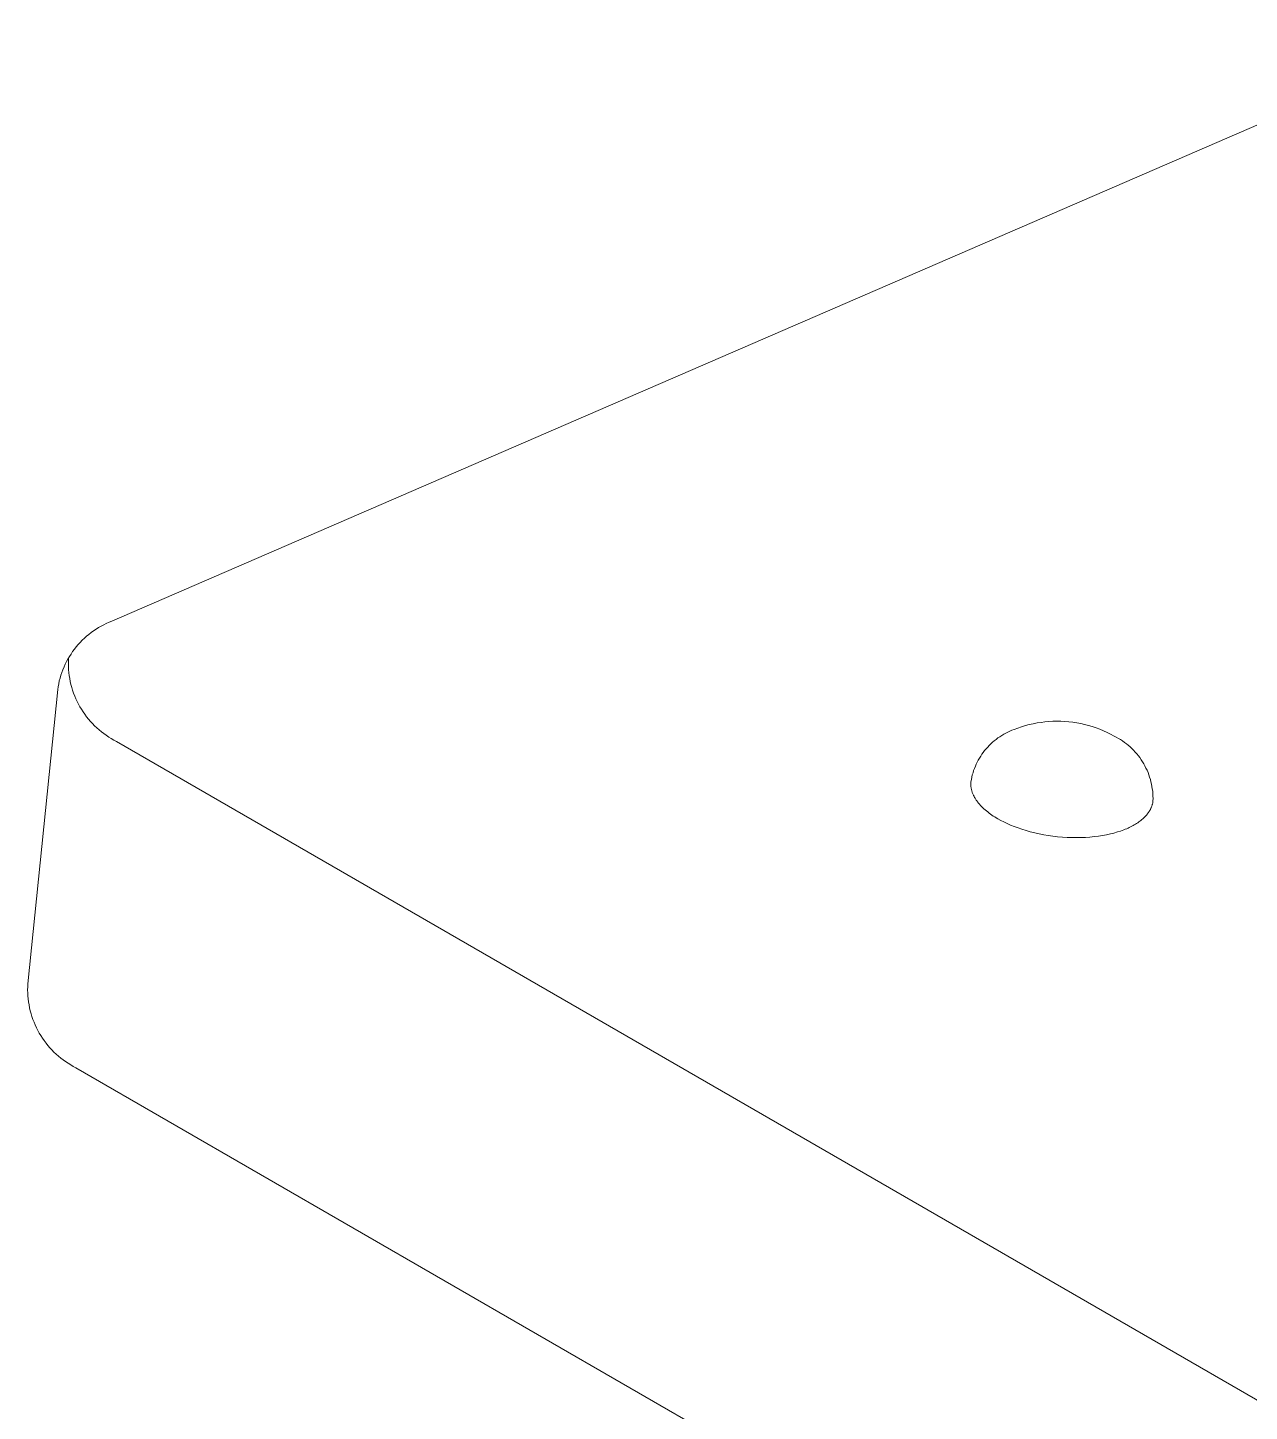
# Model space of a CAD drawing. Header units: millimetres. Extents: x -779 to 3049, y 55 to 2500.
# Drawn here: x 2244 to 2344.1, y 1854.9 to 1968.2 of the extents above; entities that cross this region are included whole.
import ezdxf

# ---------------------------------------------------------------- set-up
doc = ezdxf.new("R2010")
doc.units = ezdxf.units.MM
doc.layers.add('ZANO_R', color=7, linetype='Continuous', lineweight=0)

msp = doc.modelspace()

# ---------------------------------------------------------------- linework, layer by layer
at = {"layer": 'ZANO_R'}
for p, q in [((2250.88, 1919.59), (2363.14, 1968.21)), ((2249.39, 1918.8), (2249.59, 1918.94)), ((2249.59, 1918.94), (2249.79, 1919.06)), ((2249.79, 1919.06), (2250, 1919.18)), ((2250, 1919.18), (2250.22, 1919.3)), ((2250.22, 1919.3), (2250.43, 1919.4)), ((2250.43, 1919.4), (2250.66, 1919.5)), ((2250.66, 1919.5), (2250.88, 1919.59)), ((2248.12, 1917.67), (2248.29, 1917.85)), ((2248.29, 1917.85), (2248.46, 1918.03)), ((2248.46, 1918.03), (2248.63, 1918.19)), ((2248.63, 1918.19), (2248.81, 1918.36)), ((2248.81, 1918.36), (2249, 1918.51)), ((2249, 1918.51), (2249.19, 1918.66)), ((2249.19, 1918.66), (2249.39, 1918.8)), ((2247.29, 1916.49), (2247.41, 1916.7)), ((2247.41, 1916.7), (2247.54, 1916.9)), ((2247.54, 1916.9), (2247.67, 1917.1)), ((2247.67, 1917.1), (2247.82, 1917.3)), ((2247.82, 1917.3), (2247.97, 1917.49)), ((2247.97, 1917.49), (2248.12, 1917.67)), ((2246.79, 1915.39), (2246.87, 1915.61)), ((2246.87, 1915.61), (2246.97, 1915.84)), ((2246.97, 1915.84), (2247.06, 1916.06)), ((2247.06, 1916.06), (2247.17, 1916.28)), ((2247.17, 1916.28), (2247.29, 1916.49)), ((2247.32, 1916.36), (2247.33, 1916.6)), ((2247.32, 1916.11), (2247.32, 1916.36)), ((2247.32, 1915.86), (2247.32, 1916.11)), ((2247.34, 1915.62), (2247.32, 1915.86)), ((2247.36, 1915.37), (2247.34, 1915.62)), ((2246.49, 1914.22), (2246.53, 1914.45)), ((2246.53, 1914.45), (2246.58, 1914.69)), ((2246.58, 1914.69), (2246.64, 1914.92)), ((2246.64, 1914.92), (2246.71, 1915.16)), ((2246.71, 1915.16), (2246.79, 1915.39)), ((2247.39, 1915.13), (2247.36, 1915.37)), ((2247.43, 1914.88), (2247.39, 1915.13)), ((2247.48, 1914.64), (2247.43, 1914.88)), ((2247.53, 1914.4), (2247.48, 1914.64)), ((2247.6, 1914.16), (2247.53, 1914.4)), ((2244, 1889.87), (2246.45, 1913.98)), ((2246.45, 1913.98), (2246.49, 1914.22)), ((2247.67, 1913.93), (2247.6, 1914.16)), ((2247.75, 1913.69), (2247.67, 1913.93)), ((2247.84, 1913.46), (2247.75, 1913.69)), ((2247.94, 1913.24), (2247.84, 1913.46)), ((2248.04, 1913.01), (2247.94, 1913.24)), ((2248.15, 1912.79), (2248.04, 1913.01)), ((2248.27, 1912.58), (2248.15, 1912.79)), ((2248.4, 1912.37), (2248.27, 1912.58)), ((2248.53, 1912.16), (2248.4, 1912.37)), ((2248.67, 1911.96), (2248.53, 1912.16)), ((2248.82, 1911.76), (2248.67, 1911.96)), ((2248.97, 1911.57), (2248.82, 1911.76)), ((2249.13, 1911.38), (2248.97, 1911.57)), ((2249.3, 1911.2), (2249.13, 1911.38)), ((2249.47, 1911.02), (2249.3, 1911.2)), ((2249.65, 1910.85), (2249.47, 1911.02)), ((2325.44, 1910.94), (2325.75, 1911.03)), ((2325.44, 1910.94), (2325.75, 1911.03)), ((2325.75, 1911.03), (2326.07, 1911.12)), ((2325.75, 1911.03), (2326.07, 1911.12)), ((2326.07, 1911.12), (2326.39, 1911.19)), ((2326.07, 1911.12), (2326.39, 1911.19)), ((2326.39, 1911.19), (2326.71, 1911.25)), ((2326.39, 1911.19), (2326.71, 1911.25)), ((2326.71, 1911.25), (2327.03, 1911.3)), ((2326.71, 1911.25), (2327.03, 1911.3)), ((2327.03, 1911.3), (2327.35, 1911.34)), ((2327.03, 1911.3), (2327.35, 1911.34)), ((2327.35, 1911.34), (2327.68, 1911.37)), ((2327.35, 1911.34), (2327.68, 1911.37)), ((2327.68, 1911.37), (2328.01, 1911.39)), ((2327.68, 1911.37), (2328.01, 1911.39)), ((2328.01, 1911.39), (2328.33, 1911.4)), ((2328.01, 1911.39), (2328.33, 1911.4)), ((2328.33, 1911.4), (2328.66, 1911.39)), ((2328.33, 1911.4), (2328.66, 1911.39)), ((2328.66, 1911.39), (2328.98, 1911.38)), ((2328.66, 1911.39), (2328.98, 1911.38)), ((2328.98, 1911.38), (2329.31, 1911.35)), ((2328.98, 1911.38), (2329.31, 1911.35)), ((2329.31, 1911.35), (2329.63, 1911.31)), ((2329.31, 1911.35), (2329.63, 1911.31)), ((2329.63, 1911.31), (2329.96, 1911.26)), ((2329.63, 1911.31), (2329.96, 1911.26)), ((2329.96, 1911.26), (2330.28, 1911.2)), ((2329.96, 1911.26), (2330.28, 1911.2)), ((2330.28, 1911.2), (2330.6, 1911.13)), ((2330.28, 1911.2), (2330.6, 1911.13)), ((2330.6, 1911.13), (2330.91, 1911.05)), ((2330.6, 1911.13), (2330.91, 1911.05)), ((2330.91, 1911.05), (2331.23, 1910.95)), ((2330.91, 1911.05), (2331.23, 1910.95)), ((2249.84, 1910.69), (2249.65, 1910.85)), ((2250.03, 1910.53), (2249.84, 1910.69)), ((2250.22, 1910.38), (2250.03, 1910.53)), ((2250.43, 1910.24), (2250.22, 1910.38)), ((2250.63, 1910.1), (2250.43, 1910.24)), ((2250.84, 1909.98), (2250.63, 1910.1)), ((2251.06, 1909.85), (2250.84, 1909.98)), ((2323.2, 1909.79), (2323.35, 1909.91)), ((2323.2, 1909.79), (2323.35, 1909.91)), ((2323.35, 1909.91), (2323.5, 1910.02)), ((2323.35, 1909.91), (2323.5, 1910.02)), ((2323.5, 1910.02), (2323.66, 1910.12)), ((2323.5, 1910.02), (2323.66, 1910.12)), ((2323.66, 1910.12), (2323.81, 1910.23)), ((2323.66, 1910.12), (2323.81, 1910.23)), ((2323.81, 1910.23), (2323.98, 1910.32)), ((2323.81, 1910.23), (2323.98, 1910.32)), ((2323.98, 1910.32), (2324.14, 1910.41)), ((2323.98, 1910.32), (2324.14, 1910.41)), ((2324.14, 1910.41), (2324.31, 1910.49)), ((2324.14, 1910.41), (2324.31, 1910.49)), ((2324.31, 1910.49), (2324.48, 1910.57)), ((2324.31, 1910.49), (2324.48, 1910.57)), ((2324.48, 1910.57), (2324.65, 1910.65)), ((2324.48, 1910.57), (2324.65, 1910.65)), ((2324.65, 1910.65), (2324.83, 1910.71)), ((2324.65, 1910.65), (2324.83, 1910.71)), ((2324.83, 1910.71), (2325.13, 1910.83)), ((2324.83, 1910.71), (2325.13, 1910.83)), ((2325.13, 1910.83), (2325.44, 1910.94)), ((2325.13, 1910.83), (2325.44, 1910.94)), ((2331.23, 1910.95), (2331.54, 1910.85)), ((2331.23, 1910.95), (2331.54, 1910.85)), ((2331.54, 1910.85), (2331.84, 1910.74)), ((2331.54, 1910.85), (2331.84, 1910.74)), ((2331.84, 1910.74), (2332.14, 1910.61)), ((2331.84, 1910.74), (2332.14, 1910.61)), ((2332.14, 1910.61), (2332.44, 1910.48)), ((2332.14, 1910.61), (2332.44, 1910.48)), ((2332.44, 1910.48), (2332.73, 1910.33)), ((2332.44, 1910.48), (2332.73, 1910.33)), ((2332.73, 1910.33), (2333.02, 1910.17)), ((2332.73, 1910.33), (2333.02, 1910.17)), ((2333.02, 1910.17), (2333.2, 1910.08)), ((2333.02, 1910.17), (2333.2, 1910.08)), ((2333.2, 1910.08), (2333.37, 1909.99)), ((2333.2, 1910.08), (2333.37, 1909.99)), ((2333.37, 1909.99), (2333.54, 1909.89)), ((2333.37, 1909.99), (2333.54, 1909.89)), ((2333.54, 1909.89), (2333.71, 1909.78)), ((2333.54, 1909.89), (2333.71, 1909.78)), ((2251.27, 1909.74), (2251.06, 1909.85)), ((2456.31, 1791.36), (2251.27, 1909.74)), ((2322.19, 1908.69), (2322.3, 1908.84)), ((2322.19, 1908.69), (2322.3, 1908.84)), ((2322.3, 1908.84), (2322.41, 1908.99)), ((2322.3, 1908.84), (2322.41, 1908.99)), ((2322.41, 1908.99), (2322.53, 1909.13)), ((2322.41, 1908.99), (2322.53, 1909.13)), ((2322.53, 1909.13), (2322.66, 1909.27)), ((2322.53, 1909.13), (2322.66, 1909.27)), ((2322.66, 1909.27), (2322.79, 1909.41)), ((2322.66, 1909.27), (2322.79, 1909.41)), ((2322.79, 1909.41), (2322.92, 1909.54)), ((2322.79, 1909.41), (2322.92, 1909.54)), ((2322.92, 1909.54), (2323.06, 1909.67)), ((2322.92, 1909.54), (2323.06, 1909.67)), ((2323.06, 1909.67), (2323.2, 1909.79)), ((2323.06, 1909.67), (2323.2, 1909.79)), ((2333.71, 1909.78), (2333.87, 1909.66)), ((2333.71, 1909.78), (2333.87, 1909.66)), ((2333.87, 1909.66), (2334.03, 1909.54)), ((2333.87, 1909.66), (2334.03, 1909.54)), ((2334.03, 1909.54), (2334.18, 1909.42)), ((2334.03, 1909.54), (2334.18, 1909.42)), ((2334.18, 1909.42), (2334.33, 1909.29)), ((2334.18, 1909.42), (2334.33, 1909.29)), ((2334.33, 1909.29), (2334.48, 1909.15)), ((2334.33, 1909.29), (2334.48, 1909.15)), ((2334.48, 1909.15), (2334.62, 1909.01)), ((2334.48, 1909.15), (2334.62, 1909.01)), ((2334.62, 1909.01), (2334.75, 1908.87)), ((2334.62, 1909.01), (2334.75, 1908.87)), ((2334.75, 1908.87), (2334.88, 1908.72)), ((2334.75, 1908.87), (2334.88, 1908.72)), ((2321.58, 1907.53), (2321.65, 1907.7)), ((2321.58, 1907.53), (2321.65, 1907.7)), ((2321.65, 1907.7), (2321.72, 1907.87)), ((2321.65, 1907.7), (2321.72, 1907.87)), ((2321.72, 1907.87), (2321.81, 1908.04)), ((2321.72, 1907.87), (2321.81, 1908.04)), ((2321.81, 1908.04), (2321.89, 1908.21)), ((2321.81, 1908.04), (2321.89, 1908.21)), ((2321.89, 1908.21), (2321.99, 1908.37)), ((2321.89, 1908.21), (2321.99, 1908.37)), ((2321.99, 1908.37), (2322.09, 1908.53)), ((2321.99, 1908.37), (2322.09, 1908.53)), ((2322.09, 1908.53), (2322.19, 1908.69)), ((2322.09, 1908.53), (2322.19, 1908.69)), ((2334.88, 1908.72), (2335.01, 1908.56)), ((2334.88, 1908.72), (2335.01, 1908.56)), ((2335.01, 1908.56), (2335.12, 1908.41)), ((2335.01, 1908.56), (2335.12, 1908.41)), ((2335.12, 1908.41), (2335.24, 1908.24)), ((2335.12, 1908.41), (2335.24, 1908.24)), ((2335.24, 1908.24), (2335.35, 1908.08)), ((2335.24, 1908.24), (2335.35, 1908.08)), ((2335.35, 1908.08), (2335.45, 1907.91)), ((2335.35, 1908.08), (2335.45, 1907.91)), ((2335.45, 1907.91), (2335.54, 1907.73)), ((2335.45, 1907.91), (2335.54, 1907.73)), ((2335.54, 1907.73), (2335.63, 1907.56)), ((2335.54, 1907.73), (2335.63, 1907.56)), ((2321.29, 1906.44), (2321.32, 1906.63)), ((2321.29, 1906.44), (2321.32, 1906.63)), ((2321.32, 1906.63), (2321.36, 1906.81)), ((2321.32, 1906.63), (2321.36, 1906.81)), ((2321.36, 1906.81), (2321.4, 1906.99)), ((2321.36, 1906.81), (2321.4, 1906.99)), ((2321.4, 1906.99), (2321.46, 1907.17)), ((2321.4, 1906.99), (2321.46, 1907.17)), ((2321.46, 1907.17), (2321.51, 1907.35)), ((2321.46, 1907.17), (2321.51, 1907.35)), ((2321.51, 1907.35), (2321.58, 1907.53)), ((2321.51, 1907.35), (2321.58, 1907.53)), ((2335.63, 1907.56), (2335.72, 1907.38)), ((2335.63, 1907.56), (2335.72, 1907.38)), ((2335.72, 1907.38), (2335.8, 1907.19)), ((2335.72, 1907.38), (2335.8, 1907.19)), ((2335.8, 1907.19), (2335.87, 1907.01)), ((2335.8, 1907.19), (2335.87, 1907.01)), ((2335.87, 1907.01), (2335.93, 1906.82)), ((2335.87, 1907.01), (2335.93, 1906.82)), ((2335.93, 1906.82), (2335.99, 1906.63)), ((2335.93, 1906.82), (2335.99, 1906.63)), ((2335.99, 1906.63), (2336.04, 1906.44)), ((2335.99, 1906.63), (2336.04, 1906.44)), ((2321.29, 1906.44), (2321.28, 1906.39)), ((2321.29, 1906.44), (2321.28, 1906.39)), ((2321.28, 1906.39), (2321.28, 1906.34)), ((2321.28, 1906.39), (2321.28, 1906.34)), ((2321.28, 1906.34), (2321.28, 1906.29)), ((2321.28, 1906.34), (2321.28, 1906.29)), ((2321.28, 1906.29), (2321.28, 1906.23)), ((2321.28, 1906.29), (2321.28, 1906.23)), ((2321.28, 1906.23), (2321.28, 1906.18)), ((2321.28, 1906.23), (2321.28, 1906.18)), ((2321.28, 1906.18), (2321.28, 1906.13)), ((2321.28, 1906.18), (2321.28, 1906.13)), ((2321.28, 1906.13), (2321.28, 1906.08)), ((2321.28, 1906.13), (2321.28, 1906.08)), ((2321.28, 1906.08), (2321.29, 1906.03)), ((2321.28, 1906.08), (2321.29, 1906.03)), ((2321.29, 1906.03), (2321.3, 1905.97)), ((2321.29, 1906.03), (2321.3, 1905.97)), ((2321.3, 1905.97), (2321.3, 1905.92)), ((2321.3, 1905.97), (2321.3, 1905.92)), ((2321.3, 1905.92), (2321.31, 1905.87)), ((2321.3, 1905.92), (2321.31, 1905.87)), ((2321.31, 1905.87), (2321.32, 1905.82)), ((2321.31, 1905.87), (2321.32, 1905.82)), ((2321.32, 1905.82), (2321.34, 1905.76)), ((2321.32, 1905.82), (2321.34, 1905.76)), ((2321.34, 1905.76), (2321.35, 1905.71)), ((2321.34, 1905.76), (2321.35, 1905.71)), ((2321.35, 1905.71), (2321.37, 1905.66)), ((2321.35, 1905.71), (2321.37, 1905.66)), ((2321.37, 1905.66), (2321.38, 1905.61)), ((2321.37, 1905.66), (2321.38, 1905.61)), ((2321.38, 1905.61), (2321.4, 1905.56)), ((2321.38, 1905.61), (2321.4, 1905.56)), ((2321.4, 1905.56), (2321.42, 1905.5)), ((2321.4, 1905.56), (2321.42, 1905.5)), ((2321.42, 1905.5), (2321.44, 1905.45)), ((2321.42, 1905.5), (2321.44, 1905.45)), ((2321.44, 1905.45), (2321.46, 1905.4)), ((2321.44, 1905.45), (2321.46, 1905.4)), ((2321.46, 1905.4), (2321.49, 1905.35)), ((2321.46, 1905.4), (2321.49, 1905.35)), ((2321.49, 1905.35), (2321.51, 1905.3)), ((2321.49, 1905.35), (2321.51, 1905.3)), ((2336.04, 1906.44), (2336.08, 1906.25)), ((2336.04, 1906.44), (2336.08, 1906.25)), ((2336.08, 1906.25), (2336.12, 1906.05)), ((2336.08, 1906.25), (2336.12, 1906.05)), ((2336.12, 1906.05), (2336.15, 1905.86)), ((2336.12, 1906.05), (2336.15, 1905.86)), ((2336.15, 1905.86), (2336.18, 1905.66)), ((2336.15, 1905.86), (2336.18, 1905.66)), ((2336.18, 1905.66), (2336.19, 1905.46)), ((2336.18, 1905.66), (2336.19, 1905.46)), ((2336.19, 1905.46), (2336.2, 1905.26)), ((2336.19, 1905.46), (2336.2, 1905.26)), ((2321.51, 1905.3), (2321.54, 1905.25)), ((2321.51, 1905.3), (2321.54, 1905.25)), ((2321.54, 1905.25), (2321.56, 1905.19)), ((2321.54, 1905.25), (2321.56, 1905.19)), ((2321.56, 1905.19), (2321.59, 1905.14)), ((2321.56, 1905.19), (2321.59, 1905.14)), ((2321.59, 1905.14), (2321.62, 1905.09)), ((2321.59, 1905.14), (2321.62, 1905.09)), ((2321.62, 1905.09), (2321.65, 1905.04)), ((2321.62, 1905.09), (2321.65, 1905.04)), ((2321.65, 1905.04), (2321.68, 1904.99)), ((2321.65, 1905.04), (2321.68, 1904.99)), ((2321.68, 1904.99), (2321.72, 1904.94)), ((2321.68, 1904.99), (2321.72, 1904.94)), ((2321.72, 1904.94), (2321.75, 1904.89)), ((2321.72, 1904.94), (2321.75, 1904.89)), ((2321.75, 1904.89), (2321.79, 1904.84)), ((2321.75, 1904.89), (2321.79, 1904.84)), ((2321.79, 1904.84), (2321.82, 1904.79)), ((2321.79, 1904.84), (2321.82, 1904.79)), ((2321.82, 1904.79), (2321.9, 1904.69)), ((2321.82, 1904.79), (2321.9, 1904.69)), ((2321.9, 1904.69), (2321.98, 1904.6)), ((2321.9, 1904.69), (2321.98, 1904.6)), ((2321.98, 1904.6), (2322.07, 1904.5)), ((2321.98, 1904.6), (2322.07, 1904.5)), ((2322.07, 1904.5), (2322.16, 1904.41)), ((2322.07, 1904.5), (2322.16, 1904.41)), ((2322.16, 1904.41), (2322.25, 1904.31)), ((2322.16, 1904.41), (2322.25, 1904.31)), ((2322.25, 1904.31), (2322.35, 1904.22)), ((2322.25, 1904.31), (2322.35, 1904.22)), ((2322.35, 1904.22), (2322.45, 1904.13)), ((2322.35, 1904.22), (2322.45, 1904.13)), ((2335.99, 1904.17), (2336.01, 1904.21)), ((2335.99, 1904.17), (2336.01, 1904.21)), ((2336.01, 1904.21), (2336.03, 1904.26)), ((2336.01, 1904.21), (2336.03, 1904.26)), ((2336.03, 1904.26), (2336.05, 1904.3)), ((2336.03, 1904.26), (2336.05, 1904.3)), ((2336.05, 1904.3), (2336.07, 1904.34)), ((2336.05, 1904.3), (2336.07, 1904.34)), ((2336.07, 1904.34), (2336.09, 1904.38)), ((2336.07, 1904.34), (2336.09, 1904.38)), ((2336.09, 1904.38), (2336.1, 1904.43)), ((2336.09, 1904.38), (2336.1, 1904.43)), ((2336.1, 1904.43), (2336.12, 1904.47)), ((2336.1, 1904.43), (2336.12, 1904.47)), ((2336.12, 1904.47), (2336.13, 1904.51)), ((2336.12, 1904.47), (2336.13, 1904.51)), ((2336.13, 1904.51), (2336.14, 1904.56)), ((2336.13, 1904.51), (2336.14, 1904.56)), ((2336.14, 1904.56), (2336.16, 1904.6)), ((2336.14, 1904.56), (2336.16, 1904.6)), ((2336.16, 1904.6), (2336.17, 1904.64)), ((2336.16, 1904.6), (2336.17, 1904.64)), ((2336.17, 1904.64), (2336.18, 1904.69)), ((2336.17, 1904.64), (2336.18, 1904.69)), ((2336.18, 1904.73), (2336.19, 1904.78)), ((2336.18, 1904.73), (2336.19, 1904.78)), ((2336.18, 1904.69), (2336.18, 1904.73)), ((2336.18, 1904.69), (2336.18, 1904.73)), ((2336.19, 1904.78), (2336.2, 1904.82)), ((2336.19, 1904.78), (2336.2, 1904.82)), ((2336.2, 1905.26), (2336.21, 1905.06)), ((2336.2, 1905.26), (2336.21, 1905.06)), ((2336.21, 1905.06), (2336.2, 1904.87)), ((2336.21, 1905.06), (2336.2, 1904.87)), ((2336.2, 1904.82), (2336.2, 1904.87)), ((2336.2, 1904.82), (2336.2, 1904.87)), ((2322.45, 1904.13), (2322.55, 1904.05)), ((2322.45, 1904.13), (2322.55, 1904.05)), ((2322.55, 1904.05), (2322.66, 1903.96)), ((2322.55, 1904.05), (2322.66, 1903.96)), ((2322.66, 1903.96), (2322.77, 1903.87)), ((2322.66, 1903.96), (2322.77, 1903.87)), ((2322.77, 1903.87), (2322.89, 1903.79)), ((2322.77, 1903.87), (2322.89, 1903.79)), ((2322.89, 1903.79), (2323, 1903.71)), ((2322.89, 1903.79), (2323, 1903.71)), ((2323, 1903.71), (2323.12, 1903.63)), ((2323, 1903.71), (2323.12, 1903.63)), ((2323.12, 1903.63), (2323.24, 1903.55)), ((2323.12, 1903.63), (2323.24, 1903.55)), ((2323.24, 1903.55), (2323.36, 1903.48)), ((2323.24, 1903.55), (2323.36, 1903.48)), ((2323.36, 1903.48), (2323.49, 1903.41)), ((2323.36, 1903.48), (2323.49, 1903.41)), ((2323.49, 1903.41), (2323.73, 1903.27)), ((2323.49, 1903.41), (2323.73, 1903.27)), ((2323.73, 1903.27), (2323.98, 1903.14)), ((2323.73, 1903.27), (2323.98, 1903.14)), ((2323.98, 1903.14), (2324.25, 1903.01)), ((2323.98, 1903.14), (2324.25, 1903.01)), ((2334.86, 1903.02), (2334.95, 1903.08)), ((2334.86, 1903.02), (2334.95, 1903.08)), ((2334.95, 1903.08), (2335.05, 1903.14)), ((2334.95, 1903.08), (2335.05, 1903.14)), ((2335.05, 1903.14), (2335.13, 1903.2)), ((2335.05, 1903.14), (2335.13, 1903.2)), ((2335.13, 1903.2), (2335.22, 1903.27)), ((2335.13, 1903.2), (2335.22, 1903.27)), ((2335.22, 1903.27), (2335.3, 1903.34)), ((2335.22, 1903.27), (2335.3, 1903.34)), ((2335.3, 1903.34), (2335.38, 1903.41)), ((2335.3, 1903.34), (2335.38, 1903.41)), ((2335.38, 1903.41), (2335.46, 1903.48)), ((2335.38, 1903.41), (2335.46, 1903.48)), ((2335.46, 1903.48), (2335.53, 1903.55)), ((2335.46, 1903.48), (2335.53, 1903.55)), ((2335.53, 1903.55), (2335.6, 1903.62)), ((2335.53, 1903.55), (2335.6, 1903.62)), ((2335.6, 1903.62), (2335.67, 1903.7)), ((2335.6, 1903.62), (2335.67, 1903.7)), ((2335.67, 1903.7), (2335.7, 1903.73)), ((2335.67, 1903.7), (2335.7, 1903.73)), ((2335.7, 1903.73), (2335.73, 1903.77)), ((2335.7, 1903.73), (2335.73, 1903.77)), ((2335.73, 1903.77), (2335.76, 1903.81)), ((2335.73, 1903.77), (2335.76, 1903.81)), ((2335.76, 1903.81), (2335.79, 1903.85)), ((2335.76, 1903.81), (2335.79, 1903.85)), ((2335.79, 1903.85), (2335.82, 1903.89)), ((2335.79, 1903.85), (2335.82, 1903.89)), ((2335.82, 1903.89), (2335.85, 1903.93)), ((2335.82, 1903.89), (2335.85, 1903.93)), ((2335.85, 1903.93), (2335.87, 1903.97)), ((2335.85, 1903.93), (2335.87, 1903.97)), ((2335.87, 1903.97), (2335.9, 1904.01)), ((2335.87, 1903.97), (2335.9, 1904.01)), ((2335.9, 1904.01), (2335.92, 1904.05)), ((2335.9, 1904.01), (2335.92, 1904.05)), ((2335.92, 1904.05), (2335.95, 1904.09)), ((2335.92, 1904.05), (2335.95, 1904.09)), ((2335.95, 1904.09), (2335.97, 1904.13)), ((2335.95, 1904.09), (2335.97, 1904.13)), ((2335.97, 1904.13), (2335.99, 1904.17)), ((2335.97, 1904.13), (2335.99, 1904.17)), ((2324.25, 1903.01), (2324.54, 1902.89)), ((2324.25, 1903.01), (2324.54, 1902.89)), ((2324.54, 1902.89), (2324.84, 1902.77)), ((2324.54, 1902.89), (2324.84, 1902.77)), ((2324.84, 1902.77), (2325.15, 1902.65)), ((2324.84, 1902.77), (2325.15, 1902.65)), ((2325.15, 1902.65), (2325.47, 1902.54)), ((2325.15, 1902.65), (2325.47, 1902.54)), ((2325.47, 1902.54), (2325.81, 1902.44)), ((2325.47, 1902.54), (2325.81, 1902.44)), ((2325.81, 1902.44), (2326.15, 1902.34)), ((2325.81, 1902.44), (2326.15, 1902.34)), ((2326.15, 1902.34), (2326.51, 1902.25)), ((2326.15, 1902.34), (2326.51, 1902.25)), ((2326.51, 1902.25), (2326.87, 1902.17)), ((2326.51, 1902.25), (2326.87, 1902.17)), ((2326.87, 1902.17), (2327.25, 1902.1)), ((2326.87, 1902.17), (2327.25, 1902.1)), ((2327.25, 1902.1), (2327.62, 1902.03)), ((2327.25, 1902.1), (2327.62, 1902.03)), ((2327.62, 1902.03), (2328.01, 1901.98)), ((2327.62, 1902.03), (2328.01, 1901.98)), ((2328.01, 1901.98), (2328.39, 1901.93)), ((2328.01, 1901.98), (2328.39, 1901.93)), ((2328.39, 1901.93), (2328.78, 1901.9)), ((2328.39, 1901.93), (2328.78, 1901.9)), ((2331.04, 1901.9), (2331.4, 1901.94)), ((2331.04, 1901.9), (2331.4, 1901.94)), ((2331.4, 1901.94), (2331.74, 1901.98)), ((2331.4, 1901.94), (2331.74, 1901.98)), ((2331.74, 1901.98), (2332.07, 1902.03)), ((2331.74, 1901.98), (2332.07, 1902.03)), ((2332.07, 1902.03), (2332.4, 1902.09)), ((2332.07, 1902.03), (2332.4, 1902.09)), ((2332.4, 1902.09), (2332.71, 1902.16)), ((2332.4, 1902.09), (2332.71, 1902.16)), ((2332.71, 1902.16), (2333, 1902.23)), ((2332.71, 1902.16), (2333, 1902.23)), ((2333, 1902.23), (2333.29, 1902.32)), ((2333, 1902.23), (2333.29, 1902.32)), ((2333.29, 1902.32), (2333.55, 1902.4)), ((2333.29, 1902.32), (2333.55, 1902.4)), ((2333.55, 1902.4), (2333.68, 1902.45)), ((2333.55, 1902.4), (2333.68, 1902.45)), ((2333.68, 1902.45), (2333.81, 1902.49)), ((2333.68, 1902.45), (2333.81, 1902.49)), ((2333.81, 1902.49), (2333.93, 1902.54)), ((2333.81, 1902.49), (2333.93, 1902.54)), ((2333.93, 1902.54), (2334.05, 1902.59)), ((2333.93, 1902.54), (2334.05, 1902.59)), ((2334.05, 1902.59), (2334.16, 1902.64)), ((2334.05, 1902.59), (2334.16, 1902.64)), ((2334.16, 1902.64), (2334.26, 1902.69)), ((2334.16, 1902.64), (2334.26, 1902.69)), ((2334.26, 1902.69), (2334.37, 1902.74)), ((2334.26, 1902.69), (2334.37, 1902.74)), ((2334.37, 1902.74), (2334.47, 1902.79)), ((2334.37, 1902.74), (2334.47, 1902.79)), ((2334.47, 1902.79), (2334.57, 1902.84)), ((2334.47, 1902.79), (2334.57, 1902.84)), ((2334.57, 1902.84), (2334.67, 1902.9)), ((2334.57, 1902.84), (2334.67, 1902.9)), ((2334.67, 1902.9), (2334.77, 1902.96)), ((2334.67, 1902.9), (2334.77, 1902.96)), ((2334.77, 1902.96), (2334.86, 1903.02)), ((2334.77, 1902.96), (2334.86, 1903.02)), ((2328.78, 1901.9), (2329.16, 1901.87)), ((2328.78, 1901.9), (2329.16, 1901.87)), ((2329.16, 1901.87), (2329.55, 1901.86)), ((2329.16, 1901.87), (2329.55, 1901.86)), ((2329.55, 1901.86), (2329.93, 1901.86)), ((2329.55, 1901.86), (2329.93, 1901.86)), ((2329.93, 1901.86), (2330.31, 1901.86)), ((2329.93, 1901.86), (2330.31, 1901.86)), ((2330.31, 1901.86), (2330.68, 1901.88)), ((2330.31, 1901.86), (2330.68, 1901.88)), ((2330.68, 1901.88), (2331.04, 1901.9)), ((2330.68, 1901.88), (2331.04, 1901.9)), ((2243.98, 1889.38), (2243.99, 1889.63)), ((2243.99, 1889.63), (2244, 1889.87)), ((2243.99, 1889.13), (2243.98, 1889.38)), ((2244, 1888.89), (2243.99, 1889.13)), ((2244.03, 1888.64), (2244, 1888.89)), ((2244.06, 1888.4), (2244.03, 1888.64)), ((2244.1, 1888.15), (2244.06, 1888.4)), ((2244.14, 1887.91), (2244.1, 1888.15)), ((2244.2, 1887.67), (2244.14, 1887.91)), ((2244.27, 1887.43), (2244.2, 1887.67)), ((2244.34, 1887.2), (2244.27, 1887.43)), ((2244.42, 1886.96), (2244.34, 1887.2)), ((2244.51, 1886.73), (2244.42, 1886.96)), ((2244.6, 1886.51), (2244.51, 1886.73)), ((2244.71, 1886.28), (2244.6, 1886.51)), ((2244.82, 1886.06), (2244.71, 1886.28)), ((2244.94, 1885.85), (2244.82, 1886.06)), ((2245.06, 1885.64), (2244.94, 1885.85)), ((2245.2, 1885.43), (2245.06, 1885.64)), ((2245.34, 1885.23), (2245.2, 1885.43)), ((2245.49, 1885.03), (2245.34, 1885.23)), ((2245.64, 1884.84), (2245.49, 1885.03)), ((2245.8, 1884.65), (2245.64, 1884.84)), ((2245.97, 1884.47), (2245.8, 1884.65)), ((2246.14, 1884.29), (2245.97, 1884.47)), ((2246.32, 1884.12), (2246.14, 1884.29)), ((2246.5, 1883.96), (2246.32, 1884.12)), ((2246.69, 1883.8), (2246.5, 1883.96)), ((2246.89, 1883.65), (2246.69, 1883.8)), ((2247.09, 1883.51), (2246.89, 1883.65)), ((2247.3, 1883.38), (2247.09, 1883.51)), ((2247.51, 1883.25), (2247.3, 1883.38)), ((2247.72, 1883.12), (2247.51, 1883.25)), ((2247.94, 1883.01), (2247.72, 1883.12)), ((2452.98, 1764.63), (2247.94, 1883.01))]:
    msp.add_line(p, q, dxfattribs=at)

doc.saveas('drawing.dxf')
